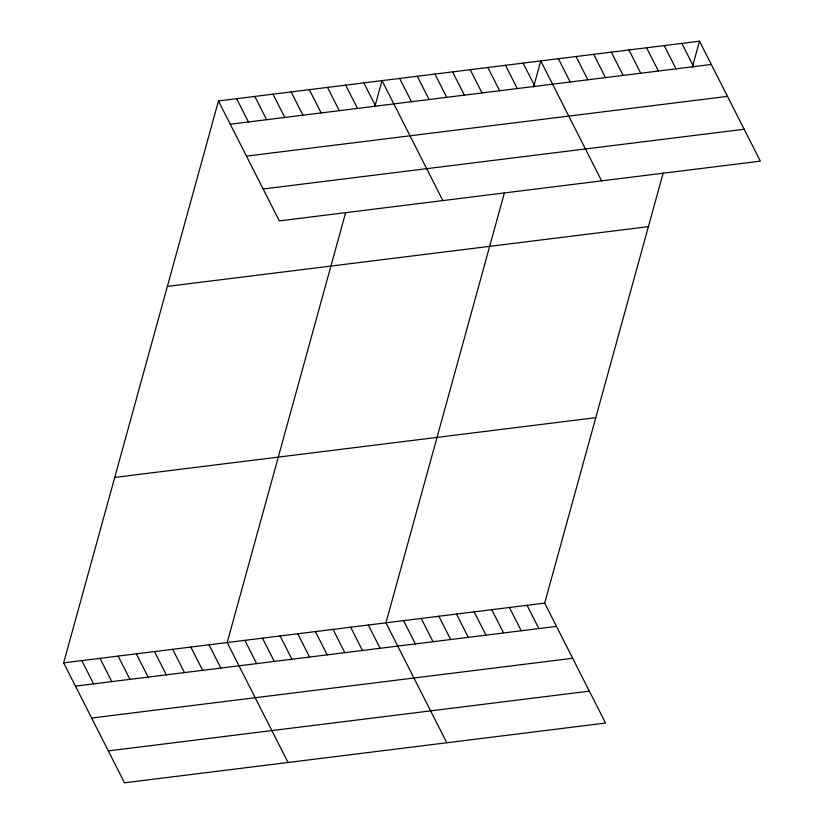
<?xml version="1.0" encoding="UTF-8"?>
<svg xmlns="http://www.w3.org/2000/svg" width="824" height="824" viewBox="0 0 824 824"><rect width="100%" height="100%" fill="white"/><g stroke="black" fill="none" stroke-linecap="round" stroke-linejoin="round"><path stroke-width="1.24" d="M663.145 173.143L544.685 603.106L605.537 723.05L124.496 782.8L63.644 662.856L218.463 100.95L699.504 41.2L760.356 161.143L279.315 220.894L218.463 100.95M345.658 212.571L227.197 642.545L288.05 762.488M374.807 106.78L382.017 80.628L442.869 200.582M504.401 192.857L385.941 622.82L446.793 742.774M533.55 87.066L540.76 60.914L601.613 180.858M692.294 67.352L699.504 41.2M230.267 124.218L711.308 64.468M246.448 156.117L727.489 96.377M263.124 188.984L744.165 129.244M167.375 286.381L648.416 226.631M114.732 477.426L595.773 417.675M63.644 662.856L544.685 603.106M75.458 686.124L556.499 626.384M91.639 718.034L572.68 658.283M108.315 750.901L589.356 691.151M681.86 43.394L693.664 66.662M664.226 45.578L676.03 68.855M646.582 47.771L658.397 71.039M628.949 49.965L640.753 73.233M611.305 52.149L623.119 75.427M593.671 54.343L605.475 77.611M576.038 56.537L587.842 79.804M558.394 58.731L570.198 81.998M523.116 63.108L534.92 86.376M505.483 65.302L517.287 88.57M487.839 67.486L499.653 90.764M470.205 69.68L482.009 92.947M452.561 71.873L464.376 95.141M434.928 74.057L446.732 97.335M417.294 76.251L429.098 99.519M399.65 78.445L411.454 101.713M363.837 82.894L375.651 106.162M345.668 85.15L357.472 108.418M327.499 87.406L339.303 110.674M309.319 89.662L321.133 112.929M291.15 91.917L302.954 115.185M272.981 94.173L284.785 117.451M527.051 605.3L538.855 628.568M254.801 96.429L266.616 119.707M509.417 607.494L521.221 630.762M236.632 98.695L248.436 121.962M491.774 609.678L503.577 632.956M474.14 611.871L485.944 635.139M456.496 614.065L468.3 637.333M438.862 616.249L450.666 639.527M421.219 618.443L433.033 641.711M403.585 620.637L415.389 643.904M368.307 625.014L380.111 648.282M350.674 627.208L362.478 650.476M333.03 629.402L344.834 652.67M315.396 631.586L327.2 654.864M297.752 633.78L309.556 657.047M280.119 635.974L291.923 659.241M262.475 638.157L274.289 661.435M244.841 640.351L256.645 663.619M209.028 644.801L220.832 668.068M190.859 647.056L202.663 670.324M172.68 649.312L184.494 672.58M154.51 651.568L166.314 674.846M136.341 653.823L148.145 677.101M118.162 656.089L129.976 679.357M99.992 658.345L111.796 681.613M81.823 660.601L93.627 683.869"/></g></svg>
